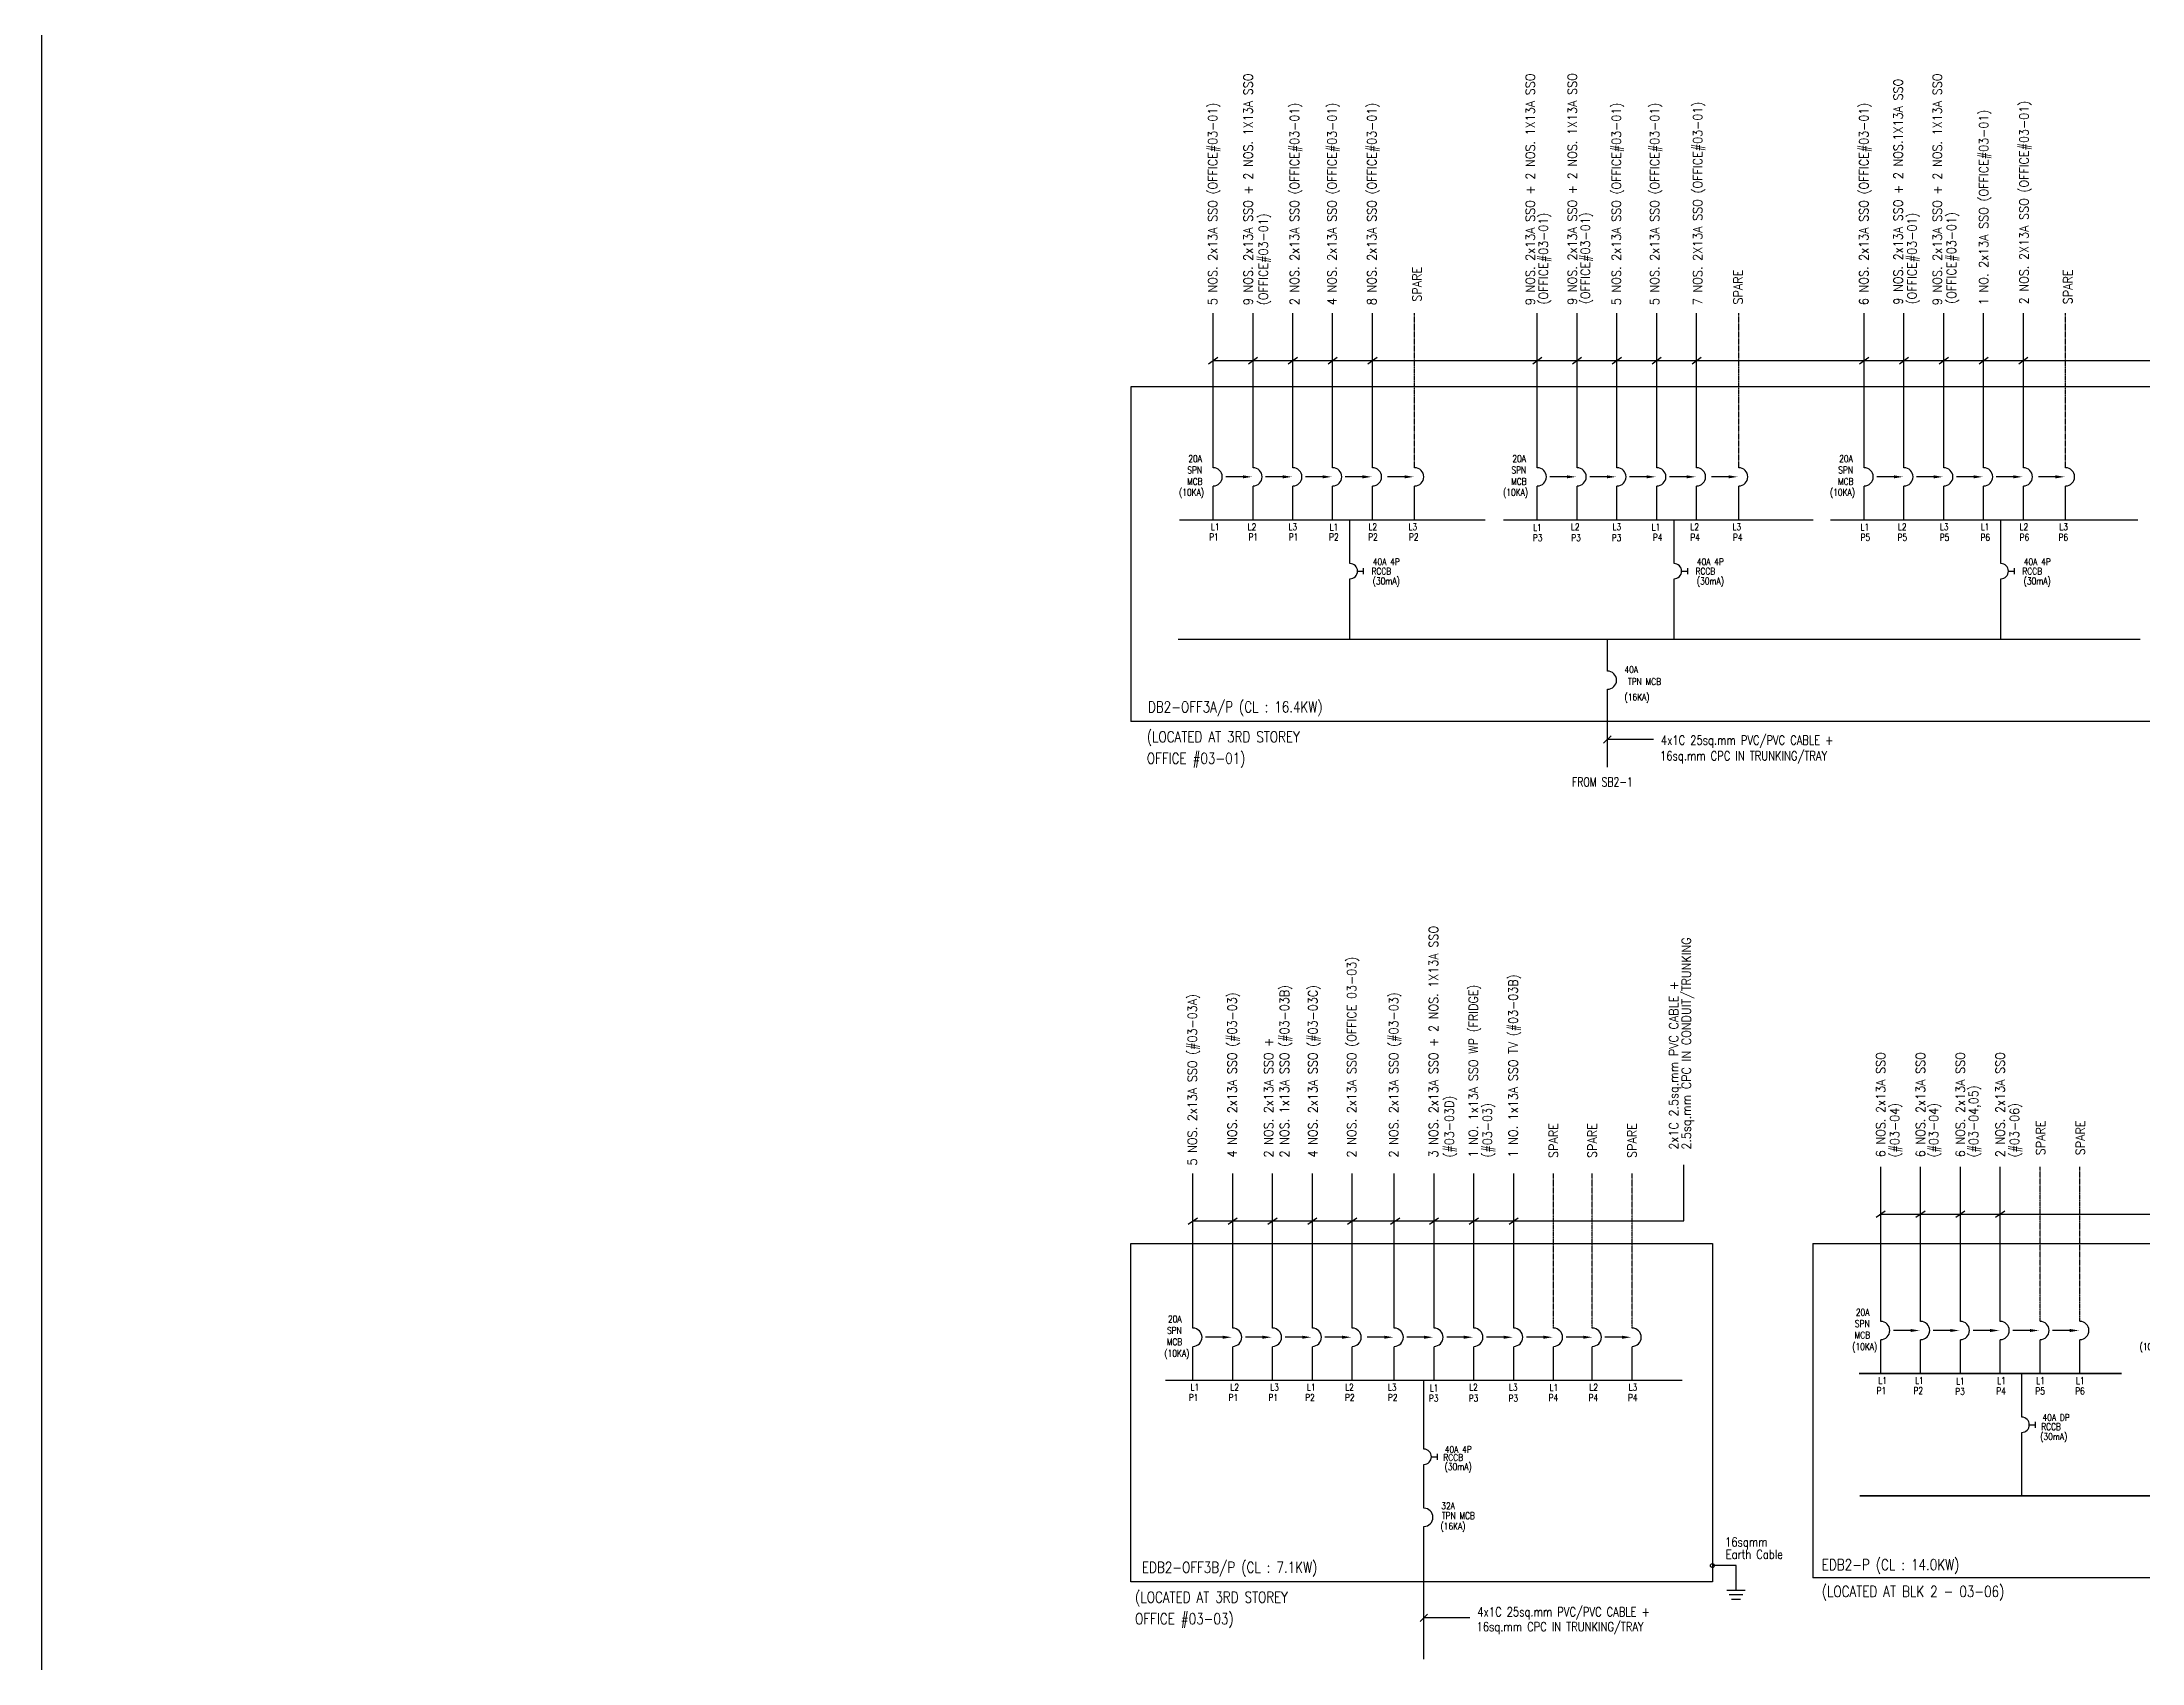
# Model space of a CAD drawing. Header units: millimetres. Extents: x 1219726 to 1461601, y 256790 to 556099.
# Drawn here: x 1219726 to 1288891, y 338555 to 391928 of the extents above; entities that cross this region are included whole.
import ezdxf
from ezdxf.enums import TextEntityAlignment as Align

# ---------------------------------------------------------------- set-up
doc = ezdxf.new("R2010")
doc.units = ezdxf.units.MM
doc.header["$LTSCALE"] = 0.01
doc.linetypes.add('DASHED', pattern=[19.05, 12.7, -6.35])
doc.linetypes.add('{ -E- }', pattern=[0])
doc.styles.add('100', font='romans.shx', dxfattribs={"width": 0.8, "height": 250})
doc.styles.add('A2', font='SIMPLEX.shx', dxfattribs={"width": 0.95, "height": 190})
doc.styles.add('PwNote', font='Romans.shx', dxfattribs={"width": 0.75, "bigfont": 'Special.shx'})
doc.styles.add('ROMANS', font='romans', dxfattribs={"width": 0.75})

msp = doc.modelspace()

# ---------------------------------------------------------------- linework, layer by layer
at = {"linetype": '{ -E- }'}
for p, q in [((1258301, 377911), (1258301, 383001)), ((1259612, 377911), (1259612, 383001)), ((1260924, 377911), (1260924, 383001)), ((1262235, 377911), (1262235, 383001)), ((1263547, 377911), (1263547, 383001)), ((1268974, 377911), (1268974, 383001)), ((1270285, 377911), (1270285, 383001)), ((1271597, 377911), (1271597, 383001)), ((1272909, 377911), (1272909, 383001)), ((1274220, 377911), (1274220, 383001)), ((1279739, 377911), (1279739, 383001)), ((1281050, 377911), (1281050, 383001)), ((1282362, 377911), (1282362, 383001)), ((1283674, 377911), (1283674, 383001)), ((1284985, 377911), (1284985, 383001)), ((1271284, 371215), (1271284, 372262)), ((1271284, 368056), (1271284, 370615)), ((1280286, 349803), (1280286, 354893)), ((1281598, 349803), (1281598, 354893)), ((1282909, 349803), (1282909, 354893)), ((1284221, 349803), (1284221, 354893)), ((1257632, 349581), (1257632, 354671)), ((1258943, 349581), (1258943, 354671)), ((1260255, 349581), (1260255, 354671)), ((1261567, 349581), (1261567, 354671)), ((1262878, 349581), (1262878, 354671)), ((1264263, 349581), (1264263, 354671)), ((1265574, 349581), (1265574, 354671)), ((1266886, 349581), (1266886, 354671)), ((1268198, 349581), (1268198, 354671)), ((1275521, 341762), (1274742, 341762))]:
    msp.add_line(p, q, dxfattribs=at)
at = {"linetype": 'DASHED', "ltscale": 10}
for p, q in [((1264935, 377911), (1264935, 383001)), ((1275608, 377911), (1275608, 383001)), ((1286373, 377911), (1286373, 383001)), ((1285533, 349803), (1285533, 354893)), ((1286844, 349803), (1286844, 354893)), ((1269509, 349581), (1269509, 354671)), ((1270786, 349581), (1270786, 354671)), ((1272098, 349581), (1272098, 354671))]:
    msp.add_line(p, q, dxfattribs=at)
for p, q in [((1258150, 381337), (1258451, 381546)), ((1259461, 381337), (1259763, 381546)), ((1260773, 381337), (1261075, 381546)), ((1262085, 381337), (1262386, 381546)), ((1263396, 381337), (1263698, 381546)), ((1268823, 381337), (1269125, 381546)), ((1270135, 381337), (1270436, 381546)), ((1271446, 381337), (1271748, 381546)), ((1272758, 381337), (1273059, 381546)), ((1274070, 381337), (1274371, 381546)), ((1279588, 381337), (1279890, 381546)), ((1280900, 381337), (1281201, 381546)), ((1282211, 381337), (1282513, 381546)), ((1283523, 381337), (1283824, 381546)), ((1284835, 381337), (1285136, 381546)), ((1258301, 376192), (1258301, 377299)), ((1259281, 377611), (1258716, 377611)), ((1259612, 376192), (1259612, 377299)), ((1260593, 377611), (1260028, 377611)), ((1260924, 376192), (1260924, 377299)), ((1261904, 377611), (1261340, 377611)), ((1262235, 376192), (1262235, 377299)), ((1263216, 377611), (1262651, 377611)), ((1263547, 376192), (1263547, 377299)), ((1264604, 377611), (1264039, 377611)), ((1264935, 376192), (1264935, 377299)), ((1268974, 376192), (1268974, 377299)), ((1269954, 377611), (1269390, 377611)), ((1270285, 376192), (1270285, 377299)), ((1271266, 377611), (1270701, 377611)), ((1271597, 376192), (1271597, 377299)), ((1272578, 377611), (1272013, 377611)), ((1272909, 376192), (1272909, 377299)), ((1273889, 377611), (1273325, 377611)), ((1274220, 376192), (1274220, 377299)), ((1275277, 377611), (1274712, 377611)), ((1275608, 376192), (1275608, 377299)), ((1279739, 376192), (1279739, 377299)), ((1280719, 377611), (1280155, 377611)), ((1281050, 376192), (1281050, 377299)), ((1282031, 377611), (1281466, 377611)), ((1282362, 376192), (1282362, 377299)), ((1283343, 377611), (1282778, 377611)), ((1283674, 376192), (1283674, 377299)), ((1284654, 377611), (1284090, 377611)), ((1284985, 376192), (1284985, 377299)), ((1286042, 377611), (1285477, 377611)), ((1286373, 376192), (1286373, 377299)), ((1262805, 374757), (1262805, 376192)), ((1273478, 374757), (1273478, 376192)), ((1284243, 374757), (1284243, 376192)), ((1262805, 372262), (1262805, 374257)), ((1263055, 374507), (1263255, 374507)), ((1263255, 374407), (1263255, 374607)), ((1273478, 372262), (1273478, 374257)), ((1273728, 374507), (1273928, 374507)), ((1273928, 374407), (1273928, 374607)), ((1284243, 372262), (1284243, 374257)), ((1284493, 374507), (1284693, 374507)), ((1284693, 374407), (1284693, 374607)), ((1271159, 368838), (1271409, 369088)), ((1272803, 368963), (1271284, 368963)), ((1280135, 353229), (1280437, 353438)), ((1281447, 353229), (1281748, 353438)), ((1282759, 353229), (1283060, 353438)), ((1284070, 353229), (1284372, 353438)), ((1257481, 353007), (1257782, 353216)), ((1258792, 353007), (1259094, 353216)), ((1260104, 353007), (1260406, 353216)), ((1261416, 353007), (1261717, 353216)), ((1262727, 353007), (1263029, 353216)), ((1264140, 353007), (1264442, 353216)), ((1265424, 353007), (1265725, 353216)), ((1266735, 353007), (1267037, 353216)), ((1268047, 353007), (1268349, 353216)), ((1281267, 349503), (1280702, 349503)), ((1282578, 349503), (1282014, 349503)), ((1283890, 349503), (1283325, 349503)), ((1285201, 349503), (1284637, 349503)), ((1286513, 349503), (1285948, 349503)), ((1257632, 347862), (1257632, 348969)), ((1258612, 349281), (1258048, 349281)), ((1258943, 347862), (1258943, 348969)), ((1259924, 349281), (1259359, 349281)), ((1260255, 347862), (1260255, 348969)), ((1261235, 349281), (1260671, 349281)), ((1261567, 347862), (1261567, 348969)), ((1262547, 349281), (1261982, 349281)), ((1262878, 347862), (1262878, 348969)), ((1263932, 349281), (1263367, 349281)), ((1264263, 347862), (1264263, 348969)), ((1265243, 349281), (1264679, 349281)), ((1265574, 347862), (1265574, 348969)), ((1266555, 349281), (1265990, 349281)), ((1266886, 347862), (1266886, 348969)), ((1267867, 349281), (1267302, 349281)), ((1268198, 347862), (1268198, 348969)), ((1269178, 349281), (1268614, 349281)), ((1269509, 347862), (1269509, 348969)), ((1270490, 349281), (1269925, 349281)), ((1270786, 347862), (1270786, 348969)), ((1271767, 349281), (1271202, 349281)), ((1272098, 347862), (1272098, 348969)), ((1280286, 348084), (1280286, 349191)), ((1281598, 348084), (1281598, 349191)), ((1282909, 348084), (1282909, 349191)), ((1284221, 348084), (1284221, 349191)), ((1285533, 348084), (1285533, 349191)), ((1286844, 348084), (1286844, 349191)), ((1284930, 346649), (1284930, 348084)), ((1265239, 345596), (1265239, 347862)), ((1284930, 344058), (1284930, 346149)), ((1285180, 346399), (1285380, 346399)), ((1285380, 346299), (1285380, 346499)), ((1265489, 345346), (1265689, 345346)), ((1265689, 345246), (1265689, 345446)), ((1265239, 343649), (1265239, 345096)), ((1265239, 338684), (1265239, 343049)), ((1275521, 340955), (1275521, 341762)), ((1275221, 340955), (1275821, 340955)), ((1275296, 340805), (1275746, 340805)), ((1275371, 340655), (1275671, 340655)), ((1265114, 339916), (1265364, 340166)), ((1266758, 340041), (1265239, 340041))]:
    msp.add_line(p, q)
at = {"linetype": '{ -E- }', "ltscale": 1.5}
for p, q in [((1290792, 380574), (1255593, 380574)), ((1290792, 369560), (1255593, 369560)), ((1278049, 352370), (1309239, 352370)), ((1309239, 341356), (1278049, 341356))]:
    msp.add_line(p, q, dxfattribs=at)
at = {"color": 2}
msp.add_lwpolyline([(1219726, 444675), (1439376, 444675), (1439376, 256790), (1219726, 256790)], close=True, dxfattribs=at)
at = {"linetype": '{ -E- }', "ltscale": 1.5}
for points in [[(1258301, 381441), (1290205, 381441), (1290205, 383229)], [(1255593, 380574), (1255593, 369560)], [(1278049, 352370), (1278049, 341356)]]:
    msp.add_lwpolyline(points, dxfattribs=at)
at = {"const_width": 50}
for points in [[(1257187, 376192), (1267261, 376192)], [(1267860, 376192), (1278066, 376192)], [(1278625, 376192), (1288761, 376192)], [(1257140, 372262), (1288833, 372262)], [(1279565, 348084), (1288217, 348084)], [(1256725, 347862), (1273753, 347862)], [(1279596, 344058), (1307522, 344058)]]:
    msp.add_lwpolyline(points, dxfattribs=at)
at = {"linetype": '{ -E- }'}
for points in [[(1257632, 353111), (1273805, 353111), (1273805, 354959)], [(1280286, 353333), (1309063, 353333), (1309063, 354959)]]:
    msp.add_lwpolyline(points, dxfattribs=at)
msp.add_lwpolyline([(1255593, 352370), (1274742, 352370), (1274742, 341230), (1255593, 341230)], close=True, dxfattribs=at)
msp.add_circle((1274742, 341762), 63.8)
for centre, radius in [((1258301, 377611), 300), ((1259612, 377611), 300), ((1260924, 377611), 300), ((1262235, 377611), 300), ((1263547, 377611), 300), ((1264935, 377611), 300), ((1268974, 377611), 300), ((1270285, 377611), 300), ((1271597, 377611), 300), ((1272909, 377611), 300), ((1274220, 377611), 300), ((1275608, 377611), 300), ((1279739, 377611), 300), ((1281050, 377611), 300), ((1282362, 377611), 300), ((1283674, 377611), 300), ((1284985, 377611), 300), ((1286373, 377611), 300), ((1262805, 374507), 250), ((1273478, 374507), 250), ((1284243, 374507), 250), ((1271284, 370915), 300), ((1257632, 349281), 300), ((1258943, 349281), 300), ((1260255, 349281), 300), ((1261567, 349281), 300), ((1262878, 349281), 300), ((1264263, 349281), 300), ((1265574, 349281), 300), ((1266886, 349281), 300), ((1268198, 349281), 300), ((1269509, 349281), 300), ((1270786, 349281), 300), ((1272098, 349281), 300), ((1280286, 349503), 300), ((1281598, 349503), 300), ((1282909, 349503), 300), ((1284221, 349503), 300), ((1285533, 349503), 300), ((1286844, 349503), 300), ((1284930, 346399), 250), ((1265239, 345346), 250), ((1265239, 343349), 300)]:
    msp.add_arc(centre, radius, 270, 90)
for points in [[(1259281, 377661), (1259581, 377611), (1259281, 377561)], [(1260593, 377661), (1260893, 377611), (1260593, 377561)], [(1261904, 377661), (1262204, 377611), (1261904, 377561)], [(1263216, 377661), (1263516, 377611), (1263216, 377561)], [(1264604, 377661), (1264904, 377611), (1264604, 377561)], [(1269954, 377661), (1270254, 377611), (1269954, 377561)], [(1271266, 377661), (1271566, 377611), (1271266, 377561)], [(1272578, 377661), (1272878, 377611), (1272578, 377561)], [(1273889, 377661), (1274189, 377611), (1273889, 377561)], [(1275277, 377661), (1275577, 377611), (1275277, 377561)], [(1280719, 377661), (1281019, 377611), (1280719, 377561)], [(1282031, 377661), (1282331, 377611), (1282031, 377561)], [(1283343, 377661), (1283643, 377611), (1283343, 377561)], [(1284654, 377661), (1284954, 377611), (1284654, 377561)], [(1286042, 377661), (1286342, 377611), (1286042, 377561)], [(1258612, 349331), (1258912, 349281), (1258612, 349231)], [(1259924, 349331), (1260224, 349281), (1259924, 349231)], [(1261235, 349331), (1261535, 349281), (1261235, 349231)], [(1262547, 349331), (1262847, 349281), (1262547, 349231)], [(1263932, 349331), (1264232, 349281), (1263932, 349231)], [(1265243, 349331), (1265543, 349281), (1265243, 349231)], [(1266555, 349331), (1266855, 349281), (1266555, 349231)], [(1267867, 349331), (1268167, 349281), (1267867, 349231)], [(1269178, 349331), (1269478, 349281), (1269178, 349231)], [(1270490, 349331), (1270790, 349281), (1270490, 349231)], [(1271767, 349331), (1272067, 349281), (1271767, 349231)], [(1281267, 349553), (1281567, 349503), (1281267, 349453)], [(1282578, 349553), (1282878, 349503), (1282578, 349453)], [(1283890, 349553), (1284190, 349503), (1283890, 349453)], [(1285201, 349553), (1285501, 349503), (1285201, 349453)], [(1286513, 349553), (1286813, 349503), (1286513, 349453)]]:
    msp.add_solid(points)

# ---------------------------------------------------------------- texts
for s, height, rotation, style, width, p in [('9 NOS. 2x13A SSO + 2 NOS. 1X13A SSO', 300, 90, 'A2', 0.9, (1259601, 383265)), ('9 NOS. 2x13A SSO + 2 NOS. 1X13A SSO ', 300, 90, 'A2', 0.9, (1268892, 383265)), ('9 NOS. 2x13A SSO + 2 NOS. 1X13A SSO', 300, 90, 'A2', 0.9, (1270279, 383276)), ('9 NOS. 2x13A SSO + 2 NOS. 1X13A SSO', 300, 90, 'A2', 0.9, (1282298, 383265)), ('9 NOS. 2x13A SSO + 2 NOS.1X13A SSO', 300, 90, 'A2', 0.9, (1281009, 383281)), ('5 NOS. 2x13A SSO (OFFICE#03-01) ', 300, 90, 'A2', 0.9, (1258432, 383265)), ('2 NOS. 2x13A SSO (OFFICE#03-01) ', 300, 90, 'A2', 0.9, (1261128, 383265)), ('4 NOS. 2x13A SSO (OFFICE#03-01) ', 300, 90, 'A2', 0.9, (1262364, 383265)), ('8 NOS. 2x13A SSO (OFFICE#03-01) ', 300, 90, 'A2', 0.9, (1263675, 383265)), ('5 NOS. 2x13A SSO (OFFICE#03-01) ', 300, 90, 'A2', 0.9, (1271728, 383265)), ('5 NOS. 2x13A SSO (OFFICE#03-01) ', 300, 90, 'A2', 0.9, (1272988, 383265)), ('7 NOS. 2X13A SSO (OFFICE#03-01)', 300, 90, 'A2', 0.9, (1274403, 383262)), ('6 NOS. 2x13A SSO (OFFICE#03-01) ', 300, 90, 'A2', 0.9, (1279879, 383265)), ('1 NO. 2x13A SSO (OFFICE#03-01) ', 300, 90, 'A2', 0.9, (1283825, 383265)), ('2 NOS. 2X13A SSO (OFFICE#03-01)', 300, 90, 'A2', 0.9, (1285152, 383291)), ('(OFFICE#03-01) ', 300, 90, 'A2', 0.9, (1260100, 383265)), ('(OFFICE#03-01) ', 300, 90, 'A2', 0.9, (1269327, 383286)), ('(OFFICE#03-01) ', 300, 90, 'A2', 0.9, (1270709, 383299)), ('(OFFICE#03-01)', 300, 90, 'A2', 0.9, (1281465, 383291)), ('(OFFICE#03-01)', 300, 90, 'A2', 0.9, (1282765, 383308)), ('SPARE', 300, 90, 'A2', 0.9, (1265160, 383378)), ('SPARE', 300, 90, 'A2', 0.9, (1275738, 383286)), ('SPARE', 300, 90, 'A2', 0.9, (1286599, 383291)), ('(10KA)', 225, 360, '100', 0.8, (1257175, 376989)), ('(10KA)', 225, 360, '100', 0.8, (1267848, 376989)), ('(10KA)', 225, 360, '100', 0.8, (1278613, 376989)), ('4x1C 25sq.mm PVC/PVC CABLE +', 300, 360, 'PwNote', 0.8, (1273045, 368790)), ('16sq.mm CPC IN TRUNKING/TRAY', 300, 360, 'PwNote', 0.8, (1273019, 368274)), ('3 NOS. 2x13A SSO + 2 NOS. 1X13A SSO', 300, 90, 'A2', 0.9, (1265706, 355199)), ('2 NOS. 2x13A SSO (OFFICE 03-03)', 300, 90, 'A2', 0.9, (1263009, 355199)), ('1 NO. 1x13A SSO TV (#03-03B)', 300, 90, 'A2', 0.9, (1268329, 355199)), ('5 NOS. 2x13A SSO (#03-03A)', 300, 90, 'A2', 0.9, (1257763, 354934)), ('4 NOS. 2x13A SSO (#03-03)', 300, 90, 'A2', 0.9, (1259074, 355199)), ('2 NOS. 1x13A SSO (#03-03B)', 300, 90, 'A2', 0.9, (1260798, 355199)), ('4 NOS. 2x13A SSO (#03-03C)', 300, 90, 'A2', 0.9, (1261733, 355199)), ('2 NOS. 2x13A SSO (#03-03)', 300, 90, 'A2', 0.9, (1264394, 355199)), ('1 NO. 1x13A SSO WP (FRIDGE)', 300, 90, 'A2', 0.9, (1267017, 355199)), ('2 NOS. 2x13A SSO +', 300, 90, 'A2', 0.9, (1260274, 355199)), ('6 NOS. 2x13A SSO', 300, 90, 'A2', 0.9, (1280435, 355207)), ('6 NOS. 2x13A SSO', 300, 90, 'A2', 0.9, (1281747, 355207)), ('6 NOS. 2x13A SSO', 300, 90, 'A2', 0.9, (1283058, 355207)), ('2 NOS. 2x13A SSO', 300, 90, 'A2', 0.9, (1284370, 355207)), ('(#03-03D)', 300, 90, 'A2', 0.9, (1266224, 355199)), ('(#03-03)', 300, 90, 'A2', 0.9, (1267482, 355199)), ('(#03-04)', 300, 90, 'A2', 0.9, (1280896, 355202)), ('(#03-04)', 300, 90, 'A2', 0.9, (1282179, 355202)), ('(#03-04,05)', 300, 90, 'A2', 0.9, (1283493, 355202)), ('(#03-06)', 300, 90, 'A2', 0.9, (1284842, 355202)), ('SPARE', 300, 90, 'A2', 0.9, (1269656, 355182)), ('SPARE', 300, 90, 'A2', 0.9, (1270932, 355182)), ('SPARE', 300, 90, 'A2', 0.9, (1272244, 355182)), ('SPARE', 300, 90, 'A2', 0.9, (1285700, 355270)), ('SPARE', 300, 90, 'A2', 0.9, (1287012, 355270)), ('4x1C 25sq.mm PVC/PVC CABLE +', 300, 360, 'PwNote', 0.8, (1267000, 340089)), ('16sq.mm CPC IN TRUNKING/TRAY', 300, 360, 'PwNote', 0.8, (1266974, 339599))]:
    msp.add_text(s, height=height, rotation=rotation, dxfattribs=dict(style=style, width=width)).set_placement(p)
for s, height, style, width, p in [('SPN', 225, '100', 0.8, (1257449, 377721)), ('20A', 225, '100', 0.8, (1257481, 378096)), ('SPN', 225, '100', 0.8, (1268122, 377721)), ('20A', 225, '100', 0.8, (1268154, 378096)), ('SPN', 225, '100', 0.8, (1278887, 377721)), ('20A', 225, '100', 0.8, (1278919, 378096)), ('MCB', 225, '100', 0.8, (1257440, 377346)), ('MCB', 225, '100', 0.8, (1268114, 377346)), ('MCB', 225, '100', 0.8, (1278879, 377346)), ('P1', 225, '100', 0.8, (1258166, 375516)), ('L1', 225, '100', 0.8, (1258222, 375852)), ('L2', 225, '100', 0.8, (1259435, 375852)), ('P1', 225, '100', 0.8, (1259463, 375516)), ('L3', 225, '100', 0.8, (1260780, 375852)), ('P1', 225, '100', 0.8, (1260789, 375516)), ('P2', 225, '100', 0.8, (1262116, 375516)), ('L1', 225, '100', 0.8, (1262134, 375844)), ('P2', 225, '100', 0.8, (1263406, 375516)), ('L2', 225, '100', 0.8, (1263414, 375852)), ('L3', 225, '100', 0.8, (1264733, 375852)), ('P2', 225, '100', 0.8, (1264749, 375516)), ('P3', 225, '100', 0.8, (1268830, 375491)), ('L1', 225, '100', 0.8, (1268836, 375828)), ('L2', 225, '100', 0.8, (1270080, 375852)), ('P3', 225, '100', 0.8, (1270095, 375491)), ('P3', 225, '100', 0.8, (1271427, 375491)), ('L3', 225, '100', 0.8, (1271454, 375852)), ('L1', 225, '100', 0.8, (1272743, 375844)), ('P4', 225, '100', 0.8, (1272779, 375508)), ('L2', 225, '100', 0.8, (1274015, 375852)), ('P4', 225, '100', 0.8, (1274016, 375508)), ('L3', 225, '100', 0.8, (1275403, 375852)), ('P4', 225, '100', 0.8, (1275420, 375508)), ('L1', 225, '100', 0.8, (1279620, 375844)), ('P5', 225, '100', 0.8, (1279622, 375508)), ('P5', 225, '100', 0.8, (1280839, 375508)), ('L2', 225, '100', 0.8, (1280850, 375852)), ('P5', 225, '100', 0.8, (1282230, 375508)), ('L3', 225, '100', 0.8, (1282233, 375852)), ('P6', 225, '100', 0.8, (1283570, 375508)), ('L1', 225, '100', 0.8, (1283580, 375852)), ('L2', 225, '100', 0.8, (1284858, 375852)), ('P6', 225, '100', 0.8, (1284861, 375508)), ('P6', 225, '100', 0.8, (1286142, 375508)), ('L3', 225, '100', 0.8, (1286168, 375852)), ('FROM SB2-1', 300, 'PwNote', 0.75, (1270116, 367415)), ('20A', 225, '100', 0.8, (1256812, 349766)), ('20A', 225, '100', 0.8, (1279467, 349988)), ('SPN', 225, '100', 0.8, (1256780, 349391)), ('MCB', 225, '100', 0.8, (1279426, 349238)), ('SPN', 225, '100', 0.8, (1279434, 349613)), ('(10KA)', 225, '100', 0.8, (1256692, 348636)), ('MCB', 225, '100', 0.8, (1256771, 349016)), ('(10KA)', 225, '100', 0.8, (1279346, 348858)), ('(10KA)', 225, '100', 0.8, (1288814, 348858)), ('L1', 225, '100', 0.8, (1280208, 347744)), ('L1', 225, '100', 0.8, (1281418, 347744)), ('L1', 225, '100', 0.8, (1282768, 347720)), ('L1', 225, '100', 0.8, (1284120, 347736)), ('L1', 225, '100', 0.8, (1285406, 347736)), ('L1', 225, '100', 0.8, (1286718, 347736)), ('P1', 225, '100', 0.8, (1257497, 347185)), ('L1', 225, '100', 0.8, (1257553, 347522)), ('P1', 225, '100', 0.8, (1258808, 347185)), ('L2', 225, '100', 0.8, (1258865, 347522)), ('P1', 225, '100', 0.8, (1260120, 347185)), ('L3', 225, '100', 0.8, (1260176, 347522)), ('P2', 225, '100', 0.8, (1261330, 347185)), ('L1', 225, '100', 0.8, (1261387, 347522)), ('P2', 225, '100', 0.8, (1262642, 347185)), ('L2', 225, '100', 0.8, (1262645, 347522)), ('L3', 225, '100', 0.8, (1264050, 347522)), ('P2', 225, '100', 0.8, (1264055, 347185)), ('P3', 225, '100', 0.8, (1265405, 347161)), ('L1', 225, '100', 0.8, (1265433, 347497)), ('P3', 225, '100', 0.8, (1266717, 347161)), ('L2', 225, '100', 0.8, (1266729, 347522)), ('P3', 225, '100', 0.8, (1268028, 347161)), ('L3', 225, '100', 0.8, (1268039, 347522)), ('P4', 225, '100', 0.8, (1269349, 347177)), ('L1', 225, '100', 0.8, (1269377, 347514)), ('P4', 225, '100', 0.8, (1270660, 347177)), ('L2', 225, '100', 0.8, (1270688, 347522)), ('P4', 225, '100', 0.8, (1271963, 347177)), ('L3', 225, '100', 0.8, (1271982, 347522)), ('P1', 225, '100', 0.8, (1280151, 347408)), ('P2', 225, '100', 0.8, (1281362, 347408)), ('P3', 225, '100', 0.8, (1282740, 347383)), ('P4', 225, '100', 0.8, (1284091, 347400)), ('P5', 225, '100', 0.8, (1285378, 347400)), ('P6', 225, '100', 0.8, (1286689, 347400))]:
    msp.add_text(s, height=height, dxfattribs=dict(style=style, width=width)).set_placement(p)
at = {"width": 0.8}
for s, height, style, p in [('40A 4P ', 225, '100', (1264065, 374813)), ('40A 4P ', 225, '100', (1274738, 374813)), ('40A 4P ', 225, '100', (1285503, 374813)), ('RCCB', 225, '100', (1263837, 374505)), ('(30mA)', 225, '100', (1264002, 374164)), ('RCCB', 225, '100', (1274510, 374505)), ('(30mA)', 225, '100', (1274676, 374164)), ('RCCB', 225, '100', (1285275, 374505)), ('(30mA)', 225, '100', (1285441, 374164)), ('40A ', 225, '100', (1272130, 371265)), ('TPN MCB', 225, '100', (1272507, 370870)), ('(16KA)', 225, '100', (1272259, 370342)), ('40A DP ', 225, '100', (1286124, 346638)), ('(30mA)', 225, '100', (1285985, 345995)), ('RCCB', 225, '100', (1285896, 346336)), ('RCCB', 225, '100', (1266205, 345322)), ('40A 4P ', 225, '100', (1266433, 345586)), ('(30mA)', 225, '100', (1266370, 345004)), ('32A ', 225, '100', (1266098, 343729)), ('(16KA)', 225, '100', (1266198, 343042)), ('TPN MCB', 225, '100', (1266377, 343406)), ('16sqmm ', 300, 'ROMANS', (1275942, 342488)), ('Earth Cable', 300, 'ROMANS', (1276122, 342133))]:
    msp.add_text(s, height=height, dxfattribs=dict(at, style=style)).set_placement(p, align=Align.MIDDLE)
at = {"ltscale": 1.5, "style": 'PwNote', "width": 0.8}
for s, p in [('DB2-OFF3A/P (CL : 16.4KW)', (1256152, 369855)), ('(LOCATED AT 3RD STOREY', (1256116, 368870)), ('OFFICE #03-01)', (1256116, 368161)), ('EDB2-OFF3B/P (CL : 7.1KW)', (1255954, 341524)), ('EDB2-P (CL : 14.0KW)', (1278346, 341611)), ('(LOCATED AT BLK 2 - 03-06)', (1278346, 340730)), ('(LOCATED AT 3RD STOREY', (1255729, 340540)), ('OFFICE #03-03)', (1255729, 339830))]:
    msp.add_text(s, height=360, dxfattribs=at).set_placement(p)
at = {"ltscale": 1.5, "style": 'A2', "width": 0.9}
for s, p in [('2.5sq.mm CPC IN CONDUIT/TRUNKING', (1274036, 355458)), ('2x1C 2.5sq.mm PVC CABLE +', (1273618, 355458))]:
    msp.add_text(s, height=300, rotation=90, dxfattribs=at).set_placement(p)

doc.saveas('drawing.dxf')
